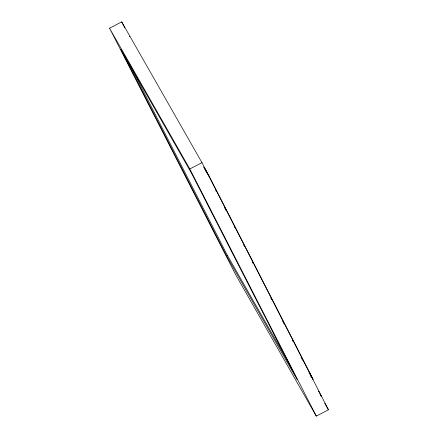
<?xml version="1.0" encoding="UTF-8"?>
<svg xmlns="http://www.w3.org/2000/svg" width="438" height="438" viewBox="0 0 438 438"><rect width="100%" height="100%" fill="white"/><g stroke="black" fill="none" stroke-linecap="round" stroke-linejoin="round"><path stroke-width="0.66" d="M109.555 28.207L121.715 21.9L201.967 162.646L328.445 409.793L316.285 416.1L236.033 275.354L109.555 28.207L189.813 168.948L316.285 416.1M189.813 168.948L201.967 162.646M226.523 255.803L297.084 379.543L191.45 173.114L120.888 49.379L226.523 255.803L227.377 255.359L290.17 365.484M207.032 173.048L204.349 167.803M321.246 396.231L320.955 395.728M309.907 373.86L312.995 379.144L209.304 176.514L203.905 167.048M203.812 167.097L209.304 176.514M206.019 171.543L206.698 172.731M308.954 372.054L312.995 379.144M324.717 403.261L328.445 409.793M129.352 36.349L129.544 36.688M206.577 172.211L206.845 172.709M318.656 391.172L318.924 391.671M320.353 394.611L320.687 395.229M319.253 392.289L320.693 395.076M205.137 169.457L205.504 170.168M215.731 190.388L216.356 191.609M224.459 207.437L226.013 210.481M234.116 226.315L234.741 227.53M243.774 245.187L244.399 246.408M252.496 262.236L253.12 263.457M270.881 298.158L271.505 299.378M282.718 321.295L283.966 323.731M292.381 340.173L293 341.388M301.103 357.222L302.663 360.266M310.761 376.094L311.385 377.315M121.715 21.9L124.83 27.988M128.285 61.725L227.377 255.359M318.65 391.293L318.919 391.824M320.955 395.607L321.246 396.209M204.349 167.885L204.541 168.274"/></g></svg>
